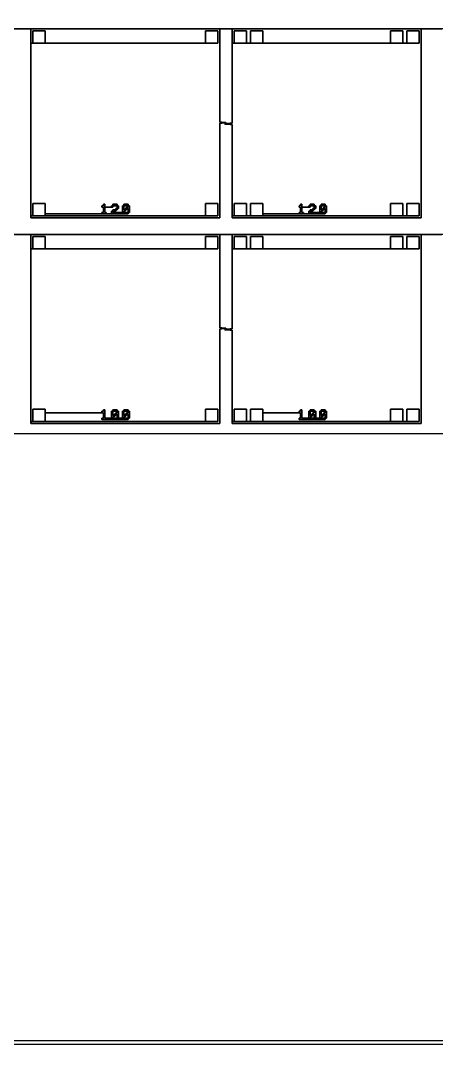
# Model space of a CAD drawing. Extents: x -10 to 10010, y -10 to 10010.
# Drawn here: x 5475 to 6487, y -10 to 2480 of the extents above; entities that cross this region are included whole.
import ezdxf

# ---------------------------------------------------------------- set-up
doc = ezdxf.new("R2010")
doc.units = 0
for name, color, linetype in [('L0D0', 1, 'CONTINUOUS'), ('L100D0', 9, 'CONTINUOUS'), ('L10D0', 8, 'CONTINUOUS'), ('L5D0', 4, 'CONTINUOUS'), ('L6D0', 5, 'CONTINUOUS'), ('L7D0', 6, 'CONTINUOUS'), ('L8D0', 7, 'CONTINUOUS')]:
    doc.layers.add(name, color=color, linetype=linetype)

msp = doc.modelspace()

# ---------------------------------------------------------------- linework, layer by layer
at = {"layer": 'L0D0'}
msp.add_lwpolyline([(-10, -10), (-10, 0), (0, 0), (10000, 0), (10000, 10000), (0, 10000), (0, 0), (-10, 0), (-10, 10010), (10010, 10010), (10010, -10)], close=True, dxfattribs=at)
at = {"layer": 'L100D0'}
for points in [[(1475, 8500), (8500, 8500), (8500, 1475), (1475, 1475)], [(8450, 2460), (1475, 2460)], [(5450, 2460), (5500, 2460), (5500, 2000), (5960, 2000), (5960, 2230), (5965, 2230), (5973, 2230.75), (5974.8, 2230.75), (5974.8, 2232.25), (5973, 2232.25), (5965, 2233), (5960, 2233), (5960, 2460), (5990, 2460), (5990, 2230), (5985, 2230), (5977, 2229.25), (5975.2, 2229.25), (5975.2, 2227.75), (5977, 2227.75), (5985, 2227), (5990, 2227), (5990, 2000), (6450, 2000), (6450, 2460), (6500, 2460)], [(8450, 1960), (1475, 1960)], [(5450, 1960), (5500, 1960), (5500, 1500), (5960, 1500), (5960, 1730), (5965, 1730), (5973, 1730.75), (5974.8, 1730.75), (5974.8, 1732.25), (5973, 1732.25), (5965, 1733), (5960, 1733), (5960, 1960), (5990, 1960), (5990, 1730), (5985, 1730), (5977, 1729.25), (5975.2, 1729.25), (5975.2, 1727.75), (5977, 1727.75), (5985, 1727), (5990, 1727), (5990, 1500), (6450, 1500), (6450, 1960), (6500, 1960)]]:
    msp.add_lwpolyline(points, dxfattribs=at)
for points in [[(5505, 2425), (5505, 2455), (5535, 2455), (5535, 2425)], [(5925, 2425), (5925, 2455), (5955, 2455), (5955, 2425)], [(5995, 2425), (5995, 2455), (6025, 2455), (6025, 2425)], [(6035, 2425), (6035, 2455), (6065, 2455), (6065, 2425)], [(6375, 2425), (6375, 2455), (6405, 2455), (6405, 2425)], [(6415, 2425), (6415, 2455), (6445, 2455), (6445, 2425)], [(5505, 2005), (5505, 2035), (5535, 2035), (5535, 2005)], [(5673.333, 2009.667), (5673.333, 2013), (5676.667, 2013), (5676.667, 2026.333), (5673.333, 2026.333), (5673.333, 2029.667), (5676.667, 2029.667), (5676.667, 2033), (5680, 2033), (5680, 2013), (5683.333, 2013), (5683.333, 2009.667)], [(5696.667, 2026.333), (5696.667, 2029.667), (5700, 2029.667), (5700, 2026.333)], [(5700, 2029.667), (5700, 2033), (5710, 2033), (5710, 2029.667)], [(5700, 2016.333), (5700, 2019.667), (5706.667, 2019.667), (5706.667, 2016.333)], [(5706.667, 2019.667), (5706.667, 2023), (5710, 2023), (5710, 2019.667)], [(5710, 2023), (5710, 2029.667), (5713.333, 2029.667), (5713.333, 2023)], [(5723.333, 2013), (5723.333, 2029.667), (5726.667, 2029.667), (5726.667, 2019.667), (5730, 2019.667), (5730, 2016.333), (5726.667, 2016.333), (5726.667, 2013)], [(5726.667, 2029.667), (5726.667, 2033), (5736.667, 2033), (5736.667, 2029.667)], [(5730, 2019.667), (5730, 2023), (5733.333, 2023), (5733.333, 2019.667)], [(5736.667, 2013), (5736.667, 2023), (5733.333, 2023), (5733.333, 2026.333), (5736.667, 2026.333), (5736.667, 2029.667), (5740, 2029.667), (5740, 2013)], [(5925, 2005), (5925, 2035), (5955, 2035), (5955, 2005)], [(5995, 2005), (5995, 2035), (6025, 2035), (6025, 2005)], [(6035, 2005), (6035, 2035), (6065, 2035), (6065, 2005)], [(6153.333, 2009.667), (6153.333, 2013), (6156.667, 2013), (6156.667, 2026.333), (6153.333, 2026.333), (6153.333, 2029.667), (6156.667, 2029.667), (6156.667, 2033), (6160, 2033), (6160, 2013), (6163.333, 2013), (6163.333, 2009.667)], [(6176.667, 2026.333), (6176.667, 2029.667), (6180, 2029.667), (6180, 2026.333)], [(6180, 2029.667), (6180, 2033), (6190, 2033), (6190, 2029.667)], [(6180, 2016.333), (6180, 2019.667), (6186.667, 2019.667), (6186.667, 2016.333)], [(6186.667, 2019.667), (6186.667, 2023), (6190, 2023), (6190, 2019.667)], [(6190, 2023), (6190, 2029.667), (6193.333, 2029.667), (6193.333, 2023)], [(6203.333, 2013), (6203.333, 2029.667), (6206.667, 2029.667), (6206.667, 2019.667), (6210, 2019.667), (6210, 2016.333), (6206.667, 2016.333), (6206.667, 2013)], [(6206.667, 2029.667), (6206.667, 2033), (6216.667, 2033), (6216.667, 2029.667)], [(6210, 2019.667), (6210, 2023), (6213.333, 2023), (6213.333, 2019.667)], [(6216.667, 2013), (6216.667, 2023), (6213.333, 2023), (6213.333, 2026.333), (6216.667, 2026.333), (6216.667, 2029.667), (6220, 2029.667), (6220, 2013)], [(6375, 2005), (6375, 2035), (6405, 2035), (6405, 2005)], [(6415, 2005), (6415, 2035), (6445, 2035), (6445, 2005)], [(5696.667, 2009.667), (5696.667, 2016.333), (5700, 2016.333), (5700, 2013), (5713.333, 2013), (5713.333, 2009.667)], [(5726.667, 2009.667), (5726.667, 2013), (5736.667, 2013), (5736.667, 2009.667)], [(6176.667, 2009.667), (6176.667, 2016.333), (6180, 2016.333), (6180, 2013), (6193.333, 2013), (6193.333, 2009.667)], [(6206.667, 2009.667), (6206.667, 2013), (6216.667, 2013), (6216.667, 2009.667)], [(5505, 1925), (5505, 1955), (5535, 1955), (5535, 1925)], [(5925, 1925), (5925, 1955), (5955, 1955), (5955, 1925)], [(5995, 1925), (5995, 1955), (6025, 1955), (6025, 1925)], [(6035, 1925), (6035, 1955), (6065, 1955), (6065, 1925)], [(6375, 1925), (6375, 1955), (6405, 1955), (6405, 1925)], [(6415, 1925), (6415, 1955), (6445, 1955), (6445, 1925)], [(5505, 1505), (5505, 1535), (5535, 1535), (5535, 1505)], [(5673.333, 1509.667), (5673.333, 1513), (5676.667, 1513), (5676.667, 1526.333), (5673.333, 1526.333), (5673.333, 1529.667), (5676.667, 1529.667), (5676.667, 1533), (5680, 1533), (5680, 1513), (5683.333, 1513), (5683.333, 1509.667)], [(5696.667, 1513), (5696.667, 1529.667), (5700, 1529.667), (5700, 1519.667), (5703.333, 1519.667), (5703.333, 1516.333), (5700, 1516.333), (5700, 1513)], [(5700, 1529.667), (5700, 1533), (5710, 1533), (5710, 1529.667)], [(5703.333, 1519.667), (5703.333, 1523), (5706.667, 1523), (5706.667, 1519.667)], [(5710, 1513), (5710, 1523), (5706.667, 1523), (5706.667, 1526.333), (5710, 1526.333), (5710, 1529.667), (5713.333, 1529.667), (5713.333, 1513)], [(5723.333, 1513), (5723.333, 1529.667), (5726.667, 1529.667), (5726.667, 1519.667), (5730, 1519.667), (5730, 1516.333), (5726.667, 1516.333), (5726.667, 1513)], [(5726.667, 1529.667), (5726.667, 1533), (5736.667, 1533), (5736.667, 1529.667)], [(5730, 1519.667), (5730, 1523), (5733.333, 1523), (5733.333, 1519.667)], [(5736.667, 1513), (5736.667, 1523), (5733.333, 1523), (5733.333, 1526.333), (5736.667, 1526.333), (5736.667, 1529.667), (5740, 1529.667), (5740, 1513)], [(5925, 1505), (5925, 1535), (5955, 1535), (5955, 1505)], [(5995, 1505), (5995, 1535), (6025, 1535), (6025, 1505)], [(6035, 1505), (6035, 1535), (6065, 1535), (6065, 1505)], [(6153.333, 1509.667), (6153.333, 1513), (6156.667, 1513), (6156.667, 1526.333), (6153.333, 1526.333), (6153.333, 1529.667), (6156.667, 1529.667), (6156.667, 1533), (6160, 1533), (6160, 1513), (6163.333, 1513), (6163.333, 1509.667)], [(6176.667, 1513), (6176.667, 1529.667), (6180, 1529.667), (6180, 1519.667), (6183.333, 1519.667), (6183.333, 1516.333), (6180, 1516.333), (6180, 1513)], [(6180, 1529.667), (6180, 1533), (6190, 1533), (6190, 1529.667)], [(6183.333, 1519.667), (6183.333, 1523), (6186.667, 1523), (6186.667, 1519.667)], [(6190, 1513), (6190, 1523), (6186.667, 1523), (6186.667, 1526.333), (6190, 1526.333), (6190, 1529.667), (6193.333, 1529.667), (6193.333, 1513)], [(6203.333, 1513), (6203.333, 1529.667), (6206.667, 1529.667), (6206.667, 1519.667), (6210, 1519.667), (6210, 1516.333), (6206.667, 1516.333), (6206.667, 1513)], [(6206.667, 1529.667), (6206.667, 1533), (6216.667, 1533), (6216.667, 1529.667)], [(6210, 1519.667), (6210, 1523), (6213.333, 1523), (6213.333, 1519.667)], [(6216.667, 1513), (6216.667, 1523), (6213.333, 1523), (6213.333, 1526.333), (6216.667, 1526.333), (6216.667, 1529.667), (6220, 1529.667), (6220, 1513)], [(6375, 1505), (6375, 1535), (6405, 1535), (6405, 1505)], [(6415, 1505), (6415, 1535), (6445, 1535), (6445, 1505)], [(5700, 1509.667), (5700, 1513), (5710, 1513), (5710, 1509.667)], [(5726.667, 1509.667), (5726.667, 1513), (5736.667, 1513), (5736.667, 1509.667)], [(6180, 1509.667), (6180, 1513), (6190, 1513), (6190, 1509.667)], [(6206.667, 1509.667), (6206.667, 1513), (6216.667, 1513), (6216.667, 1509.667)]]:
    msp.add_lwpolyline(points, close=True, dxfattribs=at)
at = {"layer": 'L10D0'}
msp.add_lwpolyline([(1475, 1475), (1475, 8500), (8500, 8500), (8500, 1475)], close=True, dxfattribs=at)
at = {"layer": 'L5D0'}
for points in [[(5500, 2000), (5500, 2005), (5505, 2005), (5535, 2005), (5925, 2005), (5955, 2005), (5955, 2035), (5925, 2035), (5925, 2005), (5535, 2005), (5535, 2009.667), (5673.333, 2009.667), (5683.333, 2009.667), (5696.667, 2009.667), (5713.333, 2009.667), (5726.667, 2009.667), (5736.667, 2009.667), (5736.667, 2013), (5726.667, 2013), (5726.667, 2009.667), (5713.333, 2009.667), (5713.333, 2013), (5700, 2013), (5723.333, 2013), (5726.667, 2013), (5726.667, 2016.333), (5730, 2016.333), (5730, 2019.667), (5726.667, 2019.667), (5730, 2019.667), (5733.333, 2019.667), (5733.333, 2023), (5736.667, 2023), (5736.667, 2013), (5740, 2013), (5740, 2029.667), (5736.667, 2029.667), (5736.667, 2026.333), (5733.333, 2026.333), (5733.333, 2023), (5730, 2023), (5730, 2019.667), (5726.667, 2019.667), (5726.667, 2029.667), (5736.667, 2029.667), (5736.667, 2033), (5726.667, 2033), (5726.667, 2029.667), (5723.333, 2029.667), (5723.333, 2013), (5700, 2013), (5700, 2016.333), (5706.667, 2016.333), (5706.667, 2019.667), (5710, 2019.667), (5710, 2023), (5713.333, 2023), (5713.333, 2029.667), (5710, 2029.667), (5710, 2023), (5706.667, 2023), (5706.667, 2019.667), (5700, 2019.667), (5700, 2016.333), (5696.667, 2016.333), (5696.667, 2009.667), (5683.333, 2009.667), (5683.333, 2013), (5680, 2013), (5680, 2026.333), (5696.667, 2026.333), (5700, 2026.333), (5700, 2029.667), (5710, 2029.667), (5710, 2033), (5700, 2033), (5700, 2029.667), (5696.667, 2029.667), (5696.667, 2026.333), (5680, 2026.333), (5680, 2033), (5676.667, 2033), (5676.667, 2029.667), (5673.333, 2029.667), (5673.333, 2026.333), (5676.667, 2026.333), (5676.667, 2013), (5673.333, 2013), (5673.333, 2009.667), (5535, 2009.667), (5535, 2035), (5505, 2035), (5505, 2005), (5500, 2005), (5500, 2425), (5505, 2425), (5535, 2425), (5925, 2425), (5955, 2425), (5955, 2455), (5925, 2455), (5925, 2425), (5535, 2425), (5535, 2455), (5505, 2455), (5505, 2425), (5500, 2425), (5500, 2460), (5960, 2460), (5960, 2233), (5965, 2233), (5973, 2232.25), (5974.8, 2232.25), (5974.8, 2230.75), (5973, 2230.75), (5965, 2230), (5960, 2230), (5960, 2000)], [(5990, 2000), (5990, 2005), (5995, 2005), (6025, 2005), (6035, 2005), (6065, 2005), (6375, 2005), (6405, 2005), (6415, 2005), (6445, 2005), (6445, 2035), (6415, 2035), (6415, 2005), (6405, 2005), (6405, 2035), (6375, 2035), (6375, 2005), (6065, 2005), (6065, 2009.667), (6153.333, 2009.667), (6163.333, 2009.667), (6176.667, 2009.667), (6193.333, 2009.667), (6206.667, 2009.667), (6216.667, 2009.667), (6216.667, 2013), (6206.667, 2013), (6206.667, 2009.667), (6193.333, 2009.667), (6193.333, 2013), (6180, 2013), (6203.333, 2013), (6206.667, 2013), (6206.667, 2016.333), (6210, 2016.333), (6210, 2019.667), (6206.667, 2019.667), (6210, 2019.667), (6213.333, 2019.667), (6213.333, 2023), (6216.667, 2023), (6216.667, 2013), (6220, 2013), (6220, 2029.667), (6216.667, 2029.667), (6216.667, 2026.333), (6213.333, 2026.333), (6213.333, 2023), (6210, 2023), (6210, 2019.667), (6206.667, 2019.667), (6206.667, 2029.667), (6216.667, 2029.667), (6216.667, 2033), (6206.667, 2033), (6206.667, 2029.667), (6203.333, 2029.667), (6203.333, 2013), (6180, 2013), (6180, 2016.333), (6186.667, 2016.333), (6186.667, 2019.667), (6190, 2019.667), (6190, 2023), (6193.333, 2023), (6193.333, 2029.667), (6190, 2029.667), (6190, 2023), (6186.667, 2023), (6186.667, 2019.667), (6180, 2019.667), (6180, 2016.333), (6176.667, 2016.333), (6176.667, 2009.667), (6163.333, 2009.667), (6163.333, 2013), (6160, 2013), (6160, 2026.333), (6176.667, 2026.333), (6180, 2026.333), (6180, 2029.667), (6190, 2029.667), (6190, 2033), (6180, 2033), (6180, 2029.667), (6176.667, 2029.667), (6176.667, 2026.333), (6160, 2026.333), (6160, 2033), (6156.667, 2033), (6156.667, 2029.667), (6153.333, 2029.667), (6153.333, 2026.333), (6156.667, 2026.333), (6156.667, 2013), (6153.333, 2013), (6153.333, 2009.667), (6065, 2009.667), (6065, 2035), (6035, 2035), (6035, 2005), (6025, 2005), (6025, 2035), (5995, 2035), (5995, 2005), (5990, 2005), (5990, 2227), (5985, 2227), (5977, 2227.75), (5975.2, 2227.75), (5975.2, 2229.25), (5977, 2229.25), (5985, 2230), (5990, 2230), (5990, 2425), (5995, 2425), (6025, 2425), (6035, 2425), (6065, 2425), (6375, 2425), (6405, 2425), (6415, 2425), (6445, 2425), (6445, 2455), (6415, 2455), (6415, 2425), (6405, 2425), (6405, 2455), (6375, 2455), (6375, 2425), (6065, 2425), (6065, 2455), (6035, 2455), (6035, 2425), (6025, 2425), (6025, 2455), (5995, 2455), (5995, 2425), (5990, 2425), (5990, 2460), (6450, 2460), (6450, 2000)], [(5500, 1500), (5500, 1505), (5505, 1505), (5535, 1505), (5925, 1505), (5955, 1505), (5955, 1535), (5925, 1535), (5925, 1505), (5535, 1505), (5535, 1526.333), (5673.333, 1526.333), (5676.667, 1526.333), (5676.667, 1513), (5673.333, 1513), (5673.333, 1509.667), (5683.333, 1509.667), (5700, 1509.667), (5710, 1509.667), (5726.667, 1509.667), (5736.667, 1509.667), (5736.667, 1513), (5726.667, 1513), (5726.667, 1509.667), (5710, 1509.667), (5710, 1513), (5700, 1513), (5700, 1509.667), (5683.333, 1509.667), (5683.333, 1513), (5680, 1513), (5696.667, 1513), (5700, 1513), (5700, 1516.333), (5703.333, 1516.333), (5703.333, 1519.667), (5700, 1519.667), (5703.333, 1519.667), (5706.667, 1519.667), (5706.667, 1523), (5710, 1523), (5710, 1513), (5713.333, 1513), (5723.333, 1513), (5726.667, 1513), (5726.667, 1516.333), (5730, 1516.333), (5730, 1519.667), (5726.667, 1519.667), (5730, 1519.667), (5733.333, 1519.667), (5733.333, 1523), (5736.667, 1523), (5736.667, 1513), (5740, 1513), (5740, 1529.667), (5736.667, 1529.667), (5736.667, 1526.333), (5733.333, 1526.333), (5733.333, 1523), (5730, 1523), (5730, 1519.667), (5726.667, 1519.667), (5726.667, 1529.667), (5736.667, 1529.667), (5736.667, 1533), (5726.667, 1533), (5726.667, 1529.667), (5723.333, 1529.667), (5723.333, 1513), (5713.333, 1513), (5713.333, 1529.667), (5710, 1529.667), (5710, 1526.333), (5706.667, 1526.333), (5706.667, 1523), (5703.333, 1523), (5703.333, 1519.667), (5700, 1519.667), (5700, 1529.667), (5710, 1529.667), (5710, 1533), (5700, 1533), (5700, 1529.667), (5696.667, 1529.667), (5696.667, 1513), (5680, 1513), (5680, 1533), (5676.667, 1533), (5676.667, 1529.667), (5673.333, 1529.667), (5673.333, 1526.333), (5535, 1526.333), (5535, 1535), (5505, 1535), (5505, 1505), (5500, 1505), (5500, 1925), (5505, 1925), (5535, 1925), (5925, 1925), (5955, 1925), (5955, 1955), (5925, 1955), (5925, 1925), (5535, 1925), (5535, 1955), (5505, 1955), (5505, 1925), (5500, 1925), (5500, 1960), (5960, 1960), (5960, 1733), (5965, 1733), (5973, 1732.25), (5974.8, 1732.25), (5974.8, 1730.75), (5973, 1730.75), (5965, 1730), (5960, 1730), (5960, 1500)], [(5990, 1500), (5990, 1505), (5995, 1505), (6025, 1505), (6035, 1505), (6065, 1505), (6375, 1505), (6405, 1505), (6415, 1505), (6445, 1505), (6445, 1535), (6415, 1535), (6415, 1505), (6405, 1505), (6405, 1535), (6375, 1535), (6375, 1505), (6065, 1505), (6065, 1526.333), (6153.333, 1526.333), (6156.667, 1526.333), (6156.667, 1513), (6153.333, 1513), (6153.333, 1509.667), (6163.333, 1509.667), (6180, 1509.667), (6190, 1509.667), (6206.667, 1509.667), (6216.667, 1509.667), (6216.667, 1513), (6206.667, 1513), (6206.667, 1509.667), (6190, 1509.667), (6190, 1513), (6180, 1513), (6180, 1509.667), (6163.333, 1509.667), (6163.333, 1513), (6160, 1513), (6176.667, 1513), (6180, 1513), (6180, 1516.333), (6183.333, 1516.333), (6183.333, 1519.667), (6180, 1519.667), (6183.333, 1519.667), (6186.667, 1519.667), (6186.667, 1523), (6190, 1523), (6190, 1513), (6193.333, 1513), (6203.333, 1513), (6206.667, 1513), (6206.667, 1516.333), (6210, 1516.333), (6210, 1519.667), (6206.667, 1519.667), (6210, 1519.667), (6213.333, 1519.667), (6213.333, 1523), (6216.667, 1523), (6216.667, 1513), (6220, 1513), (6220, 1529.667), (6216.667, 1529.667), (6216.667, 1526.333), (6213.333, 1526.333), (6213.333, 1523), (6210, 1523), (6210, 1519.667), (6206.667, 1519.667), (6206.667, 1529.667), (6216.667, 1529.667), (6216.667, 1533), (6206.667, 1533), (6206.667, 1529.667), (6203.333, 1529.667), (6203.333, 1513), (6193.333, 1513), (6193.333, 1529.667), (6190, 1529.667), (6190, 1526.333), (6186.667, 1526.333), (6186.667, 1523), (6183.333, 1523), (6183.333, 1519.667), (6180, 1519.667), (6180, 1529.667), (6190, 1529.667), (6190, 1533), (6180, 1533), (6180, 1529.667), (6176.667, 1529.667), (6176.667, 1513), (6160, 1513), (6160, 1533), (6156.667, 1533), (6156.667, 1529.667), (6153.333, 1529.667), (6153.333, 1526.333), (6065, 1526.333), (6065, 1535), (6035, 1535), (6035, 1505), (6025, 1505), (6025, 1535), (5995, 1535), (5995, 1505), (5990, 1505), (5990, 1727), (5985, 1727), (5977, 1727.75), (5975.2, 1727.75), (5975.2, 1729.25), (5977, 1729.25), (5985, 1730), (5990, 1730), (5990, 1925), (5995, 1925), (6025, 1925), (6035, 1925), (6065, 1925), (6375, 1925), (6405, 1925), (6415, 1925), (6445, 1925), (6445, 1955), (6415, 1955), (6415, 1925), (6405, 1925), (6405, 1955), (6375, 1955), (6375, 1925), (6065, 1925), (6065, 1955), (6035, 1955), (6035, 1925), (6025, 1925), (6025, 1955), (5995, 1955), (5995, 1925), (5990, 1925), (5990, 1960), (6450, 1960), (6450, 1500)]]:
    msp.add_lwpolyline(points, close=True, dxfattribs=at)
at = {"layer": 'L6D0'}
for points in [[(5973.84, 2226.35), (5973.84, 2228.35), (5971.84, 2228.35), (5971.84, 2228.47), (5973.84, 2228.47), (5973.84, 2231.55), (5973.96, 2231.55), (5973.96, 2228.47), (5976.14, 2228.47), (5976.14, 2228.35), (5973.96, 2228.35), (5973.96, 2226.35)], [(5973.85, 1726.35), (5973.85, 1728.35), (5971.85, 1728.35), (5971.85, 1728.45), (5973.85, 1728.45), (5973.85, 1731.55), (5973.95, 1731.55), (5973.95, 1728.45), (5976.15, 1728.45), (5976.15, 1728.35), (5973.95, 1728.35), (5973.95, 1726.35)]]:
    msp.add_lwpolyline(points, close=True, dxfattribs=at)
at = {"layer": 'L7D0'}
for points in [[(5973.84, 2231.55), (5973.84, 2232.25), (5973.96, 2232.25), (5973.96, 2231.55)], [(5976.14, 2228.35), (5976.14, 2228.47), (5976.84, 2228.47), (5976.84, 2228.35)], [(5973.85, 1731.55), (5973.85, 1732.25), (5973.95, 1732.25), (5973.95, 1731.55)], [(5976.15, 1728.35), (5976.15, 1728.45), (5976.85, 1728.45), (5976.85, 1728.35)]]:
    msp.add_lwpolyline(points, close=True, dxfattribs=at)
at = {"layer": 'L8D0'}
for points in [[(5973.3, 2230), (5973.3, 2232.25), (5974.4, 2232.25), (5974.4, 2230)], [(5974.75, 2227.95), (5974.75, 2229.05), (5977, 2229.05), (5977, 2227.95)], [(5973.3, 1730), (5973.3, 1732.25), (5974.4, 1732.25), (5974.4, 1730)], [(5974.75, 1727.95), (5974.75, 1729.05), (5977, 1729.05), (5977, 1727.95)]]:
    msp.add_lwpolyline(points, close=True, dxfattribs=at)

doc.saveas('drawing.dxf')
